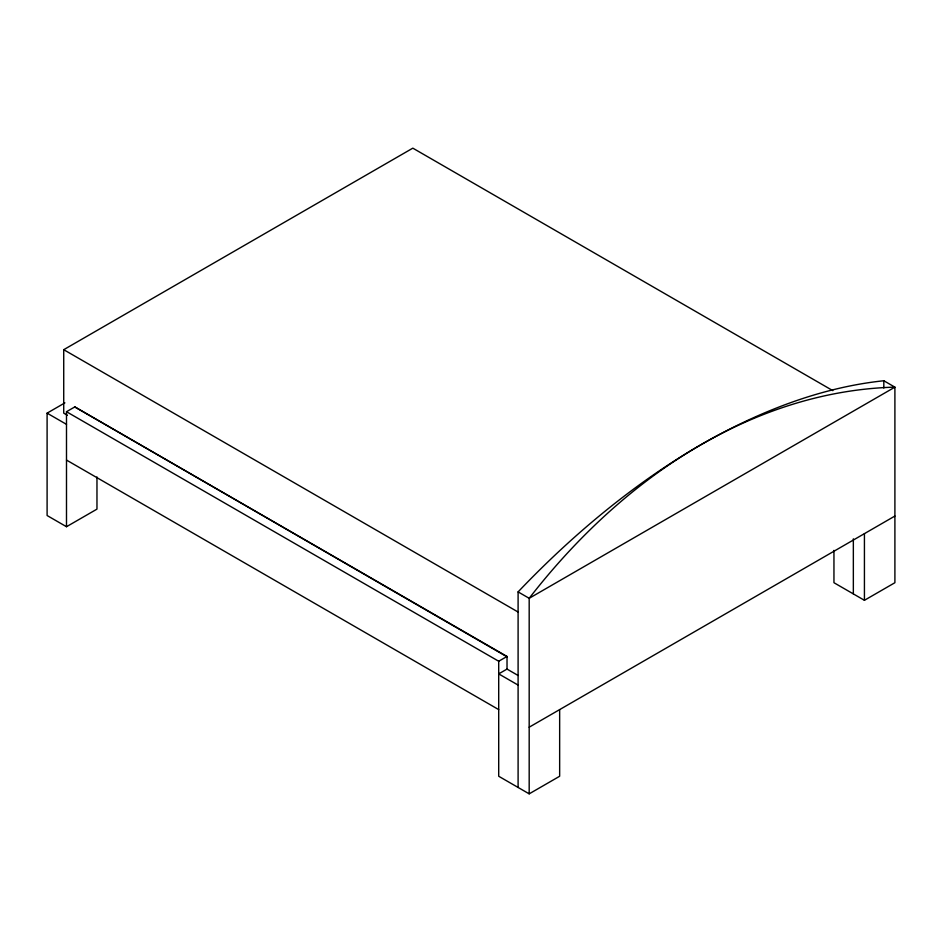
<?xml version="1.0" encoding="UTF-8"?>
<svg xmlns="http://www.w3.org/2000/svg" width="942" height="942" viewBox="0 0 942 942"><rect width="100%" height="100%" fill="white"/><g stroke="black" fill="none" stroke-linecap="round" stroke-linejoin="round"><path stroke-width="1.41" d="M67.412 415.281L63.726 413.149L63.726 349.694L412.82 148.153L832.834 390.647M96.967 476.946L96.967 509.127L66.493 526.719L47.1 515.521L47.1 413.149L64.88 402.882M66.493 526.719L66.493 411.713L74.807 406.92L507.02 656.456L507.02 669.079L518.1 675.485M66.493 411.713L498.707 661.249L507.02 656.456M507.02 669.079L498.707 673.883L518.1 685.081M529.18 727.2L894.9 516.051M498.707 661.249L498.707 776.255L529.18 793.847L559.654 776.255L559.654 709.609M833.953 550.375L833.953 582.709L864.426 600.301L894.9 582.709L894.9 387.15L883.82 380.756A681.914 393.709 -60 0 0 518.1 591.894L518.1 787.453M518.1 591.894L529.18 598.3A654.066 471.977 -77.5 0 1 894.9 387.15L529.18 598.3L529.18 793.847M63.726 349.694L518.1 612.029M507.02 656.821L74.807 406.92M47.1 413.149L66.493 424.347M66.493 460.073L498.707 709.609M883.82 380.756L883.82 388.033M864.426 533.655L864.426 600.301M853.346 538.848L853.346 593.896"/></g></svg>
